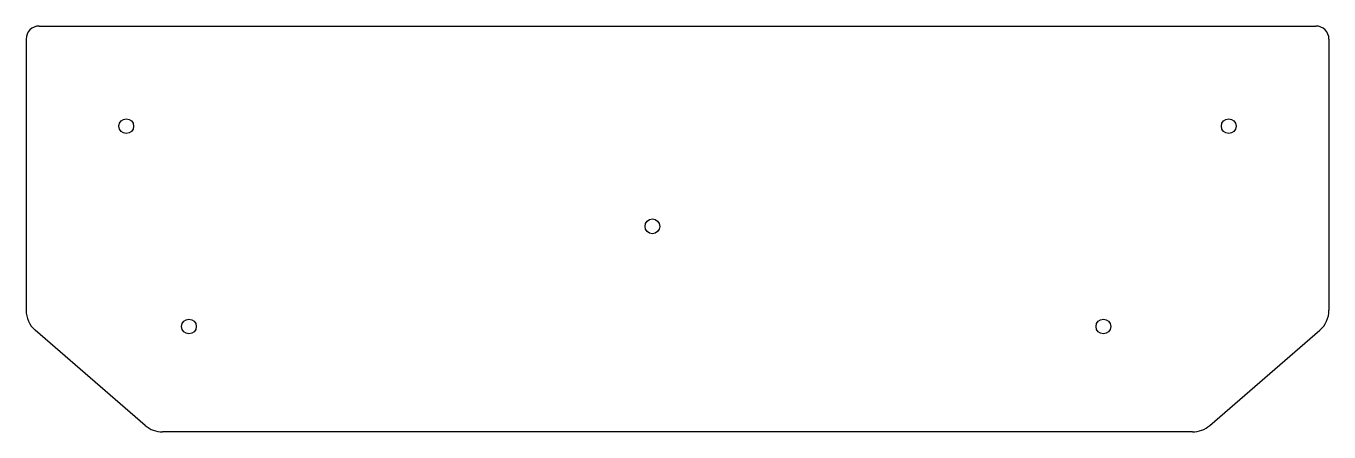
# Model space of a CAD drawing. Header units: millimetres. Extents: x 7 to 255, y 26 to 103.
import ezdxf

# ---------------------------------------------------------------- set-up
doc = ezdxf.new("R2010")
doc.units = ezdxf.units.MM
doc.layers.get('0').update_dxf_attribs({"true_color": 0xffffff})

msp = doc.modelspace()

# ---------------------------------------------------------------- linework, layer by layer
for p, q in [((9.45, 102.9), (252.1, 102.9)), ((6.95, 100.4), (6.95, 48.83)), ((254.6, 100.4), (254.6, 48.83)), ((29.59, 26.92), (8.67, 45.05)), ((231.95, 26.92), (252.87, 45.05)), ((228.68, 25.7), (32.87, 25.7))]:
    msp.add_line(p, q)
for centre in [(26, 83.85), (235.55, 83.85), (126, 64.8), (37.9, 45.75), (211.73, 45.75)]:
    msp.add_circle(centre, 1.4)
for centre, radius, start, end in [((9.45, 100.4), 2.5, 90, 180), ((252.1, 100.4), 2.5, 0, 90), ((11.95, 48.83), 5, 180, 229.0813), ((249.6, 48.83), 5, 310.9189, 0), ((32.87, 30.7), 5, 229.0813, 270), ((228.68, 30.7), 5, 270, 310.9189)]:
    msp.add_arc(centre, radius, start, end)

doc.saveas('drawing.dxf')
